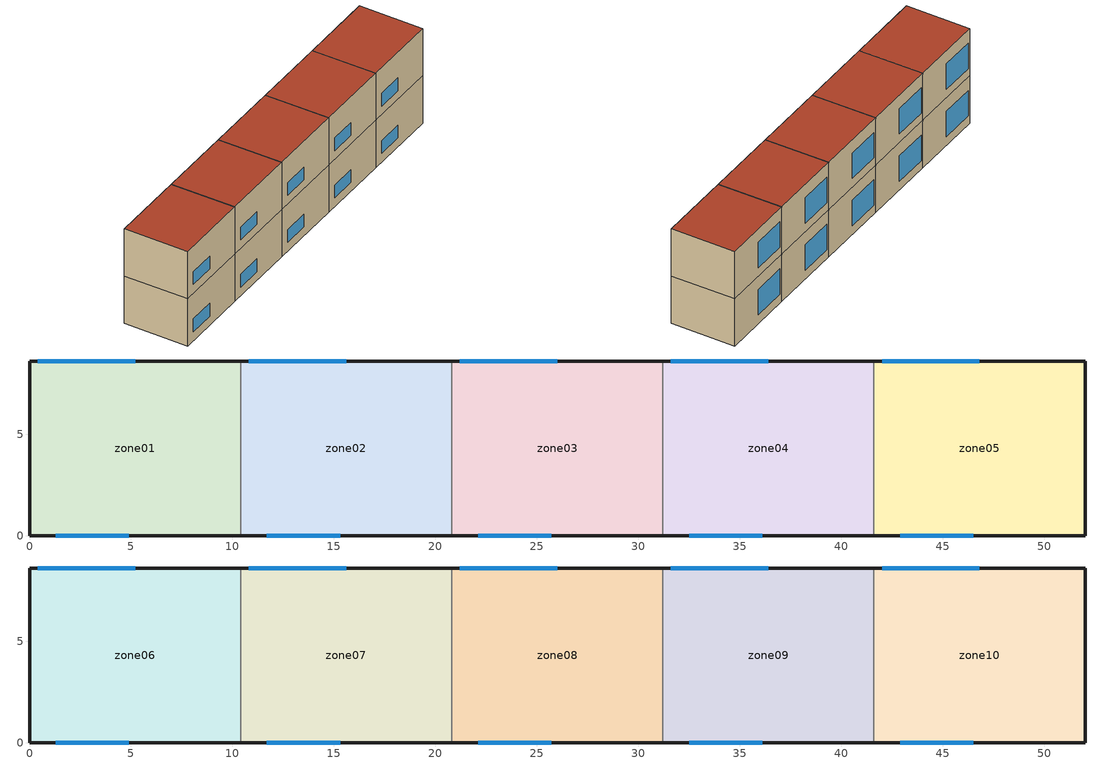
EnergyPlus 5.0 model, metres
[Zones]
zone01
 floor ground (GROUND_FLOOR): 0,0 0,8.6 10.4,8.6 10.4,0 z0
 wall outside (EXT_WALL): 10.4,8.6 0,8.6 0,0 10.4,0 z0:6.7
 wall to zone02 (ADJ_WALL): 10.4,0 10.4,8.6 z0:6.7
 window (EXT_WINDOW1): 1.3,0 4.9,0 z1.25:3.05; 5.2,8.6 0.4,8.6 z1.25:4.85
 ceiling to zone06 (ADJ_CEILING): 10.4,0 10.4,8.6 0,8.6 0,0 z6.7
zone02
 floor ground (GROUND_FLOOR): 10.4,0 10.4,8.6 20.8,8.6 20.8,0 z0
 wall outside (EXT_WALL): 20.8,8.6 10.4,8.6 / 10.4,0 20.8,0 z0:6.7
 wall to zone03 (ADJ_WALL): 20.8,0 20.8,8.6 z0:6.7
 wall to zone01 (ADJ_WALL): 10.4,8.6 10.4,0 z0:6.7
 window (EXT_WINDOW1): 11.7,0 15.3,0 z1.25:3.05; 15.6,8.6 10.8,8.6 z1.25:4.85
 ceiling to zone07 (ADJ_CEILING): 20.8,0 20.8,8.6 10.4,8.6 10.4,0 z6.7
zone03
 floor ground (GROUND_FLOOR): 20.8,0 20.8,8.6 31.2,8.6 31.2,0 z0
 wall outside (EXT_WALL): 31.2,8.6 20.8,8.6 / 20.8,0 31.2,0 z0:6.7
 wall to zone04 (ADJ_WALL): 31.2,0 31.2,8.6 z0:6.7
 wall to zone02 (ADJ_WALL): 20.8,8.6 20.8,0 z0:6.7
 window (EXT_WINDOW1): 22.1,0 25.7,0 z1.25:3.05; 26,8.6 21.2,8.6 z1.25:4.85
 ceiling to zone08 (ADJ_CEILING): 31.2,0 31.2,8.6 20.8,8.6 20.8,0 z6.7
zone04
 floor ground (GROUND_FLOOR): 31.2,0 31.2,8.6 41.6,8.6 41.6,0 z0
 wall outside (EXT_WALL): 41.6,8.6 31.2,8.6 / 31.2,0 41.6,0 z0:6.7
 wall to zone05 (ADJ_WALL): 41.6,0 41.6,8.6 z0:6.7
 wall to zone03 (ADJ_WALL): 31.2,8.6 31.2,0 z0:6.7
 window (EXT_WINDOW1): 32.5,0 36.1,0 z1.25:3.05; 36.4,8.6 31.6,8.6 z1.25:4.85
 ceiling to zone09 (ADJ_CEILING): 41.6,0 41.6,8.6 31.2,8.6 31.2,0 z6.7
zone05
 floor ground (GROUND_FLOOR): 41.6,0 41.6,8.6 52,8.6 52,0 z0
 wall outside (EXT_WALL): 41.6,0 52,0 52,8.6 41.6,8.6 z0:6.7
 wall to zone04 (ADJ_WALL): 41.6,8.6 41.6,0 z0:6.7
 window (EXT_WINDOW1): 42.9,0 46.5,0 z1.25:3.05; 46.8,8.6 42,8.6 z1.25:4.85
 ceiling to zone10 (ADJ_CEILING): 52,0 52,8.6 41.6,8.6 41.6,0 z6.7
zone06
 floor to zone01 (ADJ_CEILING): 0,0 0,8.6 10.4,8.6 10.4,0 z6.7
 wall outside (EXT_WALL): 10.4,8.6 0,8.6 0,0 10.4,0 z6.7:13.4
 wall to zone07 (ADJ_WALL): 10.4,0 10.4,8.6 z6.7:13.4
 window (EXT_WINDOW1): 1.3,0 4.9,0 z7.95:9.75; 5.2,8.6 0.4,8.6 z7.95:11.55
 roof outside (EXT_ROOF): 10.4,0 10.4,8.6 0,8.6 0,0 z13.4
zone07
 floor to zone02 (ADJ_CEILING): 10.4,0 10.4,8.6 20.8,8.6 20.8,0 z6.7
 wall outside (EXT_WALL): 20.8,8.6 10.4,8.6 / 10.4,0 20.8,0 z6.7:13.4
 wall to zone08 (ADJ_WALL): 20.8,0 20.8,8.6 z6.7:13.4
 wall to zone06 (ADJ_WALL): 10.4,8.6 10.4,0 z6.7:13.4
 window (EXT_WINDOW1): 11.7,0 15.3,0 z7.95:9.75; 15.6,8.6 10.8,8.6 z7.95:11.55
 roof outside (EXT_ROOF): 20.8,0 20.8,8.6 10.4,8.6 10.4,0 z13.4
zone08
 floor to zone03 (ADJ_CEILING): 20.8,0 20.8,8.6 31.2,8.6 31.2,0 z6.7
 wall outside (EXT_WALL): 31.2,8.6 20.8,8.6 / 20.8,0 31.2,0 z6.7:13.4
 wall to zone09 (ADJ_WALL): 31.2,0 31.2,8.6 z6.7:13.4
 wall to zone07 (ADJ_WALL): 20.8,8.6 20.8,0 z6.7:13.4
 window (EXT_WINDOW1): 22.1,0 25.7,0 z7.95:9.75; 26,8.6 21.2,8.6 z7.95:11.55
 roof outside (EXT_ROOF): 31.2,0 31.2,8.6 20.8,8.6 20.8,0 z13.4
zone09
 floor to zone04 (ADJ_CEILING): 31.2,0 31.2,8.6 41.6,8.6 41.6,0 z6.7
 wall outside (EXT_WALL): 41.6,8.6 31.2,8.6 / 31.2,0 41.6,0 z6.7:13.4
 wall to zone10 (ADJ_WALL): 41.6,0 41.6,8.6 z6.7:13.4
 wall to zone08 (ADJ_WALL): 31.2,8.6 31.2,0 z6.7:13.4
 window (EXT_WINDOW1): 32.5,0 36.1,0 z7.95:9.75; 36.4,8.6 31.6,8.6 z7.95:11.55
 roof outside (EXT_ROOF): 41.6,0 41.6,8.6 31.2,8.6 31.2,0 z13.4
zone10
 floor to zone05 (ADJ_CEILING): 41.6,0 41.6,8.6 52,8.6 52,0 z6.7
 wall outside (EXT_WALL): 41.6,0 52,0 52,8.6 41.6,8.6 z6.7:13.4
 wall to zone09 (ADJ_WALL): 41.6,8.6 41.6,0 z6.7:13.4
 window (EXT_WINDOW1): 42.9,0 46.5,0 z7.95:9.75; 46.8,8.6 42,8.6 z7.95:11.55
 roof outside (EXT_ROOF): 52,0 52,8.6 41.6,8.6 41.6,0 z13.4
[Building]
TRNSYS18: North Axis {deg}=0; Terrain=City; Loads Convergence Tolerance Value=0; Temperature Convergence Tolerance Value {deltaC}=0; Solar Distribution=FullInteriorAndExterior; Maximum Number of Warmup Days=0
[Site:Location]
not used: Latitude {deg}=0; Longitude {deg}=0; Time Zone {hr}=0; Elevation {m}=0
[Construction]
GROUND_FLOOR; EXT_WALL; EXT_ROOF; ADJ_WALL; ADJ_CEILING; EXT_WINDOW1: 
[WindowProperty:ShadingControl]
ESHADE=0; ISHADE=INPUT 1*MAX_ISHADE : SHADECNTRL=ISHADE_INTERNAL
[SurfaceProperty:OtherSideCoefficients]
BOUNDARY=IDENTICAL; BOUNDARY=INPUT 1*TBOUNDARY; BOUNDARY=INPUT 1*TBOUNDARY_2; BOUNDARY=INPUT 1*TBOUNDARY_3; BOUNDARY=INPUT 1*TGROUND; BOUNDARY=20; BOUNDARY=15
[Zone] Multiplier=1
zone01; zone02; zone03; zone04; zone05; zone06; zone07; zone08; zone09; zone10
